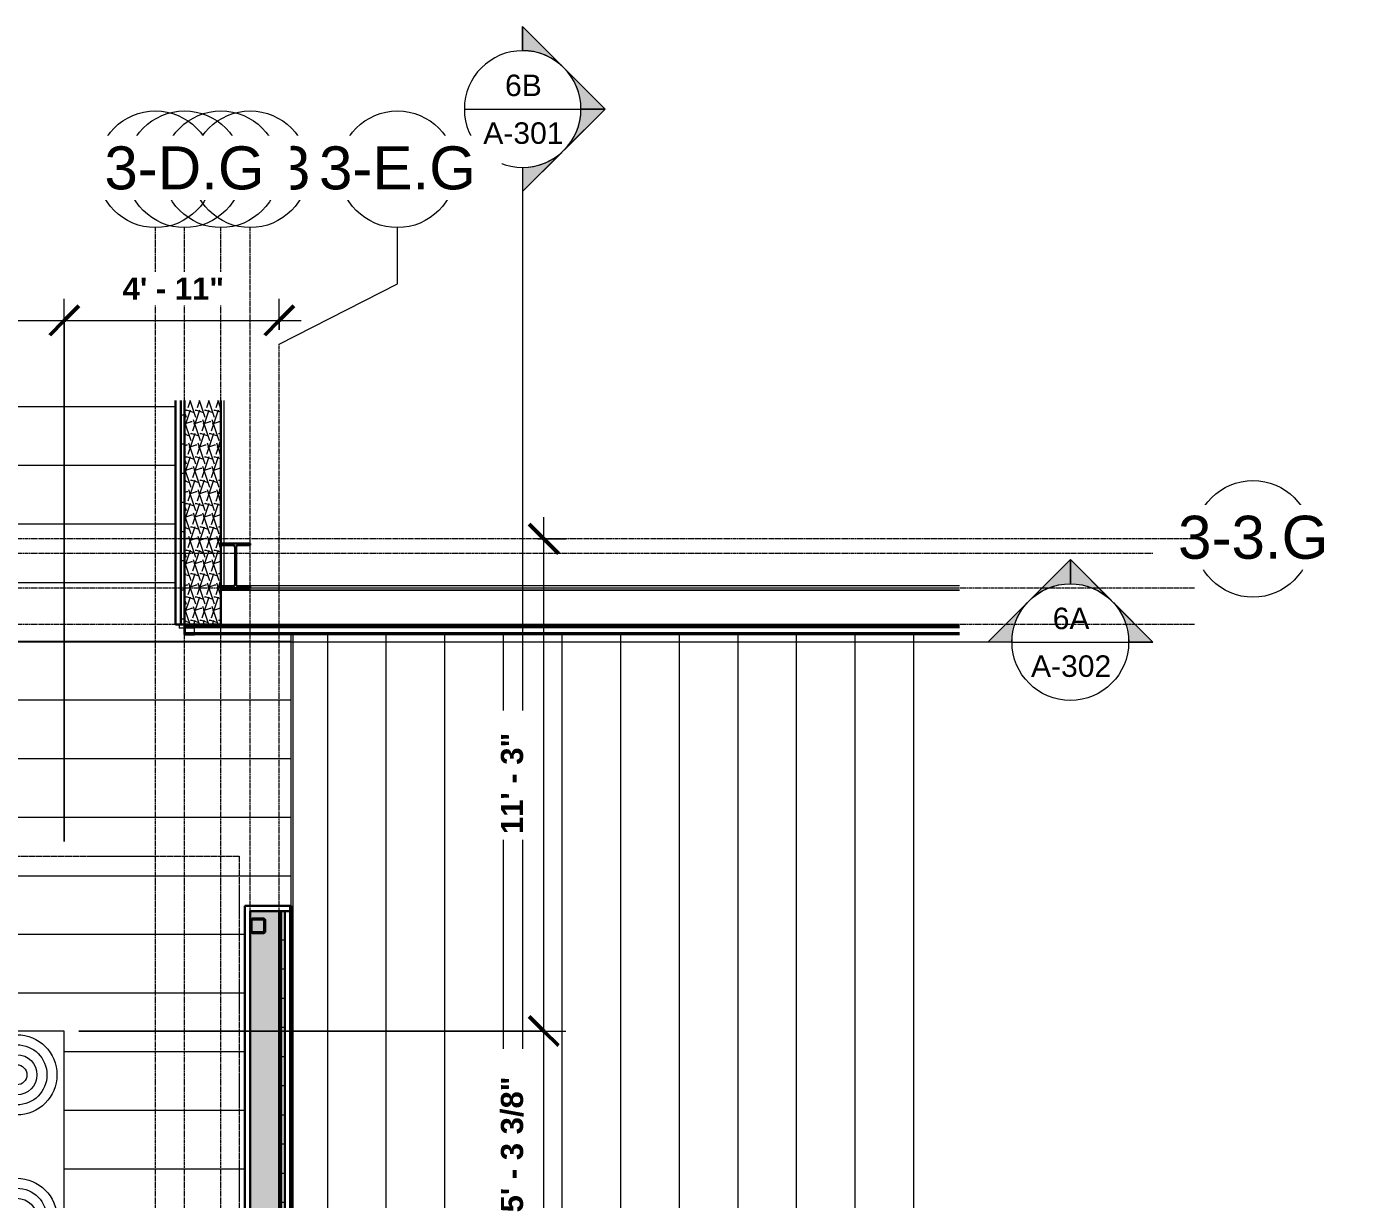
# Model space of a CAD drawing. Header units: inches. Extents: x 21290 to 29416, y -23522 to -20467.
# Drawn here: x 29050.4 to 29414.5, y -22527.2 to -22205.5 of the extents above; entities that cross this region are included whole.
import ezdxf

# ---------------------------------------------------------------- set-up
doc = ezdxf.new("R2010")
doc.units = ezdxf.units.IN
doc.header["$MEASUREMENT"] = 0
for name, pattern in [('Dash', [0.25, 0.125, -0.125]), ('Grid Line 1_2_', [0.875, 0.5, -0.125, 0.125, -0.125]), ('Hidden', [0.28125, 0.1875, -0.09375])]:
    doc.linetypes.add(name, pattern=pattern)
for name, color, linetype, lineweight in [('A-ANNO-DIMS', 211, 'Continuous', 9), ('A-ANNO-DIMS-64', 211, 'Continuous', 9), ('A-GLAZ-CWMG', 51, 'Continuous', 30), ('A-ROOF', 132, 'Continuous', 13), ('A-ROOF-PATT', 132, 'Continuous', 30), ('A-WALL', 113, 'Continuous', 13), ('A-WALL-PATT', 111, 'Continuous', 60), ('G-ANNO-SYMB', 111, 'Continuous', 9), ('I-WALL', 2, 'Continuous', 13), ('M-EQPM', 50, 'Continuous', 13), ('M-EQPM-HDLN', 50, 'Dash', 9), ('S-BEAM', 12, 'Continuous', 13), ('S-COLS', 52, 'Continuous', 13), ('S-GRID', 1, 'Continuous', 9), ('S-GRID-IDEN', 1, 'Continuous', 9)]:
    doc.layers.add(name, color=color, linetype=linetype, lineweight=lineweight)
doc.styles.add('Arial_2', font='arial.ttf', dxfattribs={"height": 11.802395})
doc.styles.add('Arial_3', font='arial.ttf', dxfattribs={"height": 5.901198})
doc.styles.add('Arial_B', font='arialbd.ttf', dxfattribs={"height": 6.088537})
doc.dimstyles.new('OD_Dimension_-_1_16__Tol_', dxfattribs={"dimscale": 12, "dimtxt": 6, "dimasz": 0.666667, "dimexe": 0.5, "dimexo": 0.333333, "dimgap": 0.333333, "dimtad": 1, "dimdec": 4, "dimrnd": 0.0625, "dimzin": 1, "dimdsep": 46, "dimlunit": 4, "dimtxsty": 'Arial_B', "dimblk1": 'OBLIQUE', "dimblk2": 'OBLIQUE', "dimsah": 1, "dimcen": 0.09, "dimdle": 0.5, "dimazin": 0, "dimtfac": 1, "dimtdec": 4, "dimtix": 1, "dimtmove": 0, "dimatfit": 3, "dimfxl": 1, "dimtvp": 1, "dimtfill": 1, "dimfrac": 2, "dimtolj": 1, "dimtzin": 0, "dimlwd": 13, "dimlwe": 13, "dimarcsym": 2})
pattern_1 = [(45, (6312.383, 0), (-6.3356768, 6.3356768), []), (45, (6312.383, 9.6), (-6.3356768, 6.3356768), [])]
pattern_2 = [(161.57, (6312.703, 0.32), (-2.560496185, -0.000537386), [0, -18.214, 2.022, 0]), (18.43, (6312.063, 0.32), (-2.560496185, 0.000537386), [0, -18.214, 2.022, 0]), (108.43, (6312.703, 0.32), (1.27922091, -6.400876726), [6.07, -14.166]), (71.57, (6312.063, 0.32), (1.27922091, 6.400876726), [6.07, -14.166])]
pattern_3 = [(0, (6312.383, 0), (0, 8), []), (90, (6312.383, 0), (-8, 5e-16), [])]

# ---------------------------------------------------------------- blocks, each defined once
blk = doc.blocks.new('Rectangular Mullion - Profile_Polycarbonate_Lower-1767983-Roof Low - Callout 7')
at = {"layer": 'A-GLAZ-CWMG', "color": 63, "lineweight": 18}
for p, q in [((22784.14, -22369.8), (22994.03, -22369.8)), ((22784.14, -22372.3), (22994.03, -22372.3))]:
    blk.add_line(p, q, dxfattribs=at)
at = {"layer": 'A-GLAZ-CWMG', "color": 10, "lineweight": 18}
for p, q in [((22784.14, -22371.88), (22784.14, -22370.3)), ((22784.14, -22370.3), (22994.03, -22370.3)), ((22784.14, -22371.88), (22994.03, -22371.88))]:
    blk.add_line(p, q, dxfattribs=at)
blk = doc.blocks.new('Rectangular Mullion - Profile_Polycarbonate_Upper and left-1872004-Roof Low - Callout 7')
at = {"layer": 'A-GLAZ-CWMG', "color": 7}
for p, q in [((-2.75, 1.29), (0, 1.29)), ((-2.75, 0.79), (-2.75, 1.29)), ((-2.5, 0.79), (-2.75, 0.79)), ((-0.06, 1.22), (-2.69, 1.22)), ((-2.69, 1.22), (-2.69, 0.85)), ((-2.69, 0.85), (-2.5, 0.85)), ((-2.5, 0.85), (-2.5, 0.79)), ((-0.06, -1.15), (-0.06, 1.22)), ((0, 1.29), (0, -1.21)), ((-2.75, -1.21), (-2.75, -0.79)), ((-2.75, -0.79), (-2.5, -0.79)), ((0, -1.21), (-2.75, -1.21)), ((-2.5, -0.85), (-2.69, -0.85)), ((-2.69, -0.85), (-2.69, -1.15)), ((-2.69, -1.15), (-0.06, -1.15)), ((-2.5, -0.79), (-2.5, -0.85))]:
    blk.add_line(p, q, dxfattribs=at)
blk = doc.blocks.new('Carrier_48TC_Standard_Efficiency_Gas_Heat_Electric_Cooling_Packaged_Rooftop_Unit_3_to_15_nominal_tons - 15 ton 48TC__16-873539-Roof Low - Callout 7')
at = {"layer": 'M-EQPM', "color": 63, "linetype": 'Hidden', "lineweight": 18}
for p, q in [((-105.94, -79.69), (-105.94, 67.69)), ((-105.94, 67.69), (93.94, 67.69)), ((93.94, 67.69), (93.94, -79.69)), ((93.94, -79.69), (-105.94, -79.69))]:
    blk.add_line(p, q, dxfattribs=at)
at = {"layer": 'M-EQPM', "color": 63, "lineweight": 18}
for p, q in [((57.94, 31.69), (-57.94, 31.69)), ((-57.94, 31.69), (-57.94, -31.69)), ((57.94, -31.69), (57.94, 31.69)), ((58.06, 27.31), (57.94, 27.31)), ((58.06, 27.31), (58.06, 15.44)), ((57.94, 15.44), (58.06, 15.44)), ((58.06, 10.34), (57.94, 10.34)), ((57.94, 9.29), (58.06, 9.29)), ((58.06, 10.32), (58.06, 10.34)), ((58.06, 10.34), (58.06, 9.29)), ((58.06, 9.29), (58.06, 9.31)), ((58.06, 6.69), (57.94, 6.69)), ((58.06, 6.69), (58.06, -25.06)), ((57.94, -25.06), (58.06, -25.06)), ((-57.94, -31.69), (57.94, -31.69))]:
    blk.add_line(p, q, dxfattribs=at)
for centre, radius in [((-44.94, 19.69), 11), ((-44.94, 19.69), 8.25), ((-44.94, 19.69), 5.5), ((-44.94, 19.69), 2.75), ((-32.94, 0), 11), ((-32.94, 0), 8.25), ((-32.94, 0), 5.5), ((-32.94, 0), 2.75), ((-44.94, -19.69), 11), ((-44.94, -19.69), 8.25), ((-44.94, -19.69), 5.5), ((-44.94, -19.69), 2.75)]:
    blk.add_circle(centre, radius, dxfattribs=at)
at = {"layer": 'M-EQPM-HDLN', "color": 63, "lineweight": 18}
for p, q in [((4.81, 25.31), (51.69, 12.69)), ((4.81, 12.69), (4.81, 25.31)), ((4.81, 25.31), (51.69, 25.31)), ((51.69, 25.31), (51.69, 12.69)), ((51.69, 12.69), (4.81, 12.69)), ((24.94, -26.81), (51.69, 7.19)), ((24.94, 7.19), (51.69, -26.81)), ((24.94, -26.81), (24.94, 7.19)), ((24.94, 7.19), (51.69, 7.19)), ((51.69, 7.19), (51.69, -26.81)), ((51.69, -26.81), (24.94, -26.81))]:
    blk.add_line(p, q, dxfattribs=at)
blk = doc.blocks.new('Girt_Z - 10_D-1732176-Roof Low - Callout 7')
at = {"layer": 'S-BEAM', "color": 63, "lineweight": 18}
for p, q in [((22994.03, -22360.13), (22791.39, -22360.13)), ((22994.03, -22360.2), (22791.39, -22360.2)), ((22994.03, -22359.55), (22799.39, -22359.55))]:
    blk.add_line(p, q, dxfattribs=at)
blk = doc.blocks.new('Section - Section Head - Filled-1526-Roof Low - Callout 7')
at = {"layer": 'G-ANNO-SYMB'}
h = blk.add_hatch(color=256, dxfattribs=at)
edge = h.paths.add_edge_path(flags=0)
edge.add_line((-0.4268, 0.1768), (-0.25, 0.3536))
edge.add_line((-0.25, 0.3536), (-0.25, 0.25))
edge.add_arc((-0.25, 0), 0.25, 90, 135)
h = blk.add_hatch(color=256, dxfattribs=at)
edge = h.paths.add_edge_path(flags=0)
edge.add_arc((-0.25, 0), 0.25, 45, 90)
edge.add_line((-0.25, 0.25), (-0.25, 0.3536))
edge.add_line((-0.25, 0.3536), (-0.0732, 0.1768))
h = blk.add_hatch(color=256, dxfattribs=at)
edge = h.paths.add_edge_path(flags=0)
edge.add_arc((-0.25, 0), 0.2503, 137.9216, 180)
edge.add_line((-0.5003, 0), (-0.6036, 0))
edge.add_line((-0.6036, 0), (-0.4358, 0.1678))
h = blk.add_hatch(color=256, dxfattribs=at)
edge = h.paths.add_edge_path(flags=0)
edge.add_line((-0.0642, 0.1678), (0.1036, 0))
edge.add_line((0.1036, 0), (0.0003, 0))
edge.add_arc((-0.25, 0), 0.2503, 0, 42.0784)
for p, q in [((-0.25, 0.3536), (-0.6036, 0)), ((-0.25, 0.3536), (-0.4268, 0.1768)), ((-0.25, 0.3536), (0.1036, 0)), ((-0.25, 0.25), (-0.25, 0.3536)), ((-0.0732, 0.1768), (-0.25, 0.3536)), ((-0.25, 0.3536), (-0.25, 0.25)), ((-0.4358, 0.1678), (-0.6036, 0)), ((0.1036, 0), (-0.0642, 0.1678)), ((-0.6036, 0), (-0.5003, 0)), ((0.0003, 0), (0.1036, 0)), ((-0.5, 0), (-0.6036, 0)), ((0, 0), (0.1036, 0))]:
    blk.add_line(p, q, dxfattribs=at)
for radius, start, end in [(0.25, 360, 180), (0.25, 90, 135), (0.25, 45, 90), (0.2503, 137.9216, 180), (0.2503, 0, 42.0784), (0.25, 180, 360)]:
    blk.add_arc((-0.25, 0), radius, start, end, dxfattribs=at)
blk = doc.blocks.new('Grid - Grid Head - Circle-14747-Roof Low - Callout 7')
at = {"layer": 'S-GRID-IDEN'}
blk.add_circle((0, 0), 0.25, dxfattribs=at)
blk = doc.blocks.new('DIMBLOCK28-Roof Low - Callout 7')
at = {"layer": 'A-ANNO-DIMS-64', "lineweight": 13}
for p, q in [((28944.9, -22477.05), (28944.9, -22280.17)), ((29060.77, -22429.05), (29060.77, -22280.17)), ((28944.9, -22286.17), (29060.77, -22286.17)), ((28944.9, -22286.17), (28944.9, -22477.05)), ((29060.77, -22286.17), (29060.77, -22429.05))]:
    blk.add_line(p, q, dxfattribs=at)
at = {"layer": 'A-ANNO-DIMS-64', "lineweight": 50}
for p, q in [((28944.9, -22286.17), (28948.9, -22282.17)), ((29060.77, -22286.17), (29064.77, -22282.17)), ((28944.9, -22286.17), (28940.9, -22290.17)), ((29060.77, -22286.17), (29056.77, -22290.17))]:
    blk.add_line(p, q, dxfattribs=at)
at = {"layer": 'A-ANNO-DIMS-64', "color": 0, "lineweight": 13, "insert": (28984.79, -22274.36), "char_height": 6.0885, "width": 43.3143, "attachment_point": 1, "line_spacing_factor": 0.938532, "style": 'Arial_B', "bg_fill": 3, "box_fill_scale": 1.25, "bg_fill_color": 0, "bg_fill_transparency": 0}
blk.add_mtext('9\' - 7 7/8"', dxfattribs=at)
blk = doc.blocks.new('_Oblique')
at = {"color": 0, "linetype": 'ByBlock', "lineweight": -2}
blk.add_line((-0.5, -0.5), (0.5, 0.5), dxfattribs=at)
blk = doc.blocks.new('DIMBLOCK29-Roof Low - Callout 7')
at = {"layer": 'A-ANNO-DIMS-64', "lineweight": 13}
for p, q in [((29060.77, -22429.05), (29060.77, -22280.17)), ((29119.77, -22288.68), (29119.77, -22280.17)), ((29060.77, -22286.17), (29125.77, -22286.17)), ((29060.77, -22286.17), (29060.77, -22429.05)), ((29119.77, -22286.17), (29119.77, -22288.68))]:
    blk.add_line(p, q, dxfattribs=at)
at = {"layer": 'A-ANNO-DIMS-64', "lineweight": 50}
for p, q in [((29060.77, -22286.17), (29064.77, -22282.17)), ((29119.77, -22286.17), (29123.77, -22282.17)), ((29060.77, -22286.17), (29056.77, -22290.17)), ((29119.77, -22286.17), (29115.77, -22290.17))]:
    blk.add_line(p, q, dxfattribs=at)
at = {"layer": 'A-ANNO-DIMS-64', "color": 0, "lineweight": 13, "insert": (29076.8, -22274.36), "char_height": 6.089, "width": 32.3429, "attachment_point": 1, "line_spacing_factor": 0.938532, "style": 'Arial_B', "bg_fill": 3, "box_fill_scale": 1.25, "bg_fill_color": 0, "bg_fill_transparency": 0}
blk.add_mtext('4\' - 11"', dxfattribs=at)
blk = doc.blocks.new('DIMBLOCK37-Roof Low - Callout 7')
at = {"layer": 'A-ANNO-DIMS-64', "lineweight": 50}
for p, q in [((29192.37, -22481.05), (29188.37, -22477.05)), ((29192.37, -22481.05), (29196.37, -22485.05)), ((29192.37, -22544.43), (29188.37, -22540.43)), ((29192.37, -22544.43), (29196.37, -22548.43))]:
    blk.add_line(p, q, dxfattribs=at)
at = {"layer": 'A-ANNO-DIMS-64', "lineweight": 13}
for p, q in [((29064.77, -22481.05), (29198.37, -22481.05)), ((29192.37, -22481.05), (29064.77, -22481.05)), ((29192.37, -22544.43), (29192.37, -22481.05)), ((29064.77, -22544.43), (29198.37, -22544.43)), ((29192.37, -22544.43), (29064.77, -22544.43))]:
    blk.add_line(p, q, dxfattribs=at)
at = {"layer": 'A-ANNO-DIMS-64', "color": 0, "lineweight": 13, "insert": (29180.56, -22530.79), "char_height": 6.0885, "width": 43.3143, "attachment_point": 1, "rotation": 90, "line_spacing_factor": 0.938532, "style": 'Arial_B', "bg_fill": 3, "box_fill_scale": 1.25, "bg_fill_color": 0, "bg_fill_transparency": 0}
blk.add_mtext('5\' - 3 3/8"', dxfattribs=at)
blk = doc.blocks.new('DIMBLOCK38-Roof Low - Callout 7')
at = {"layer": 'A-ANNO-DIMS-64', "lineweight": 50}
for p, q in [((29192.37, -22346.05), (29188.37, -22342.05)), ((29192.37, -22346.05), (29196.37, -22350.05)), ((29192.37, -22481.05), (29188.37, -22477.05)), ((29192.37, -22481.05), (29196.37, -22485.05))]:
    blk.add_line(p, q, dxfattribs=at)
at = {"layer": 'A-ANNO-DIMS-64', "lineweight": 13}
for p, q in [((29192.37, -22481.05), (29192.37, -22340.05)), ((29190.71, -22346.05), (29198.37, -22346.05)), ((29192.37, -22346.05), (29190.71, -22346.05)), ((29064.77, -22481.05), (29198.37, -22481.05)), ((29192.37, -22481.05), (29064.77, -22481.05))]:
    blk.add_line(p, q, dxfattribs=at)
at = {"layer": 'A-ANNO-DIMS-64', "color": 0, "lineweight": 13, "insert": (29180.56, -22427.03), "char_height": 6.089, "width": 32.3429, "attachment_point": 1, "rotation": 90, "line_spacing_factor": 0.938532, "style": 'Arial_B', "bg_fill": 3, "box_fill_scale": 1.25, "bg_fill_color": 0, "bg_fill_transparency": 0}
blk.add_mtext('11\' - 3"', dxfattribs=at)

msp = doc.modelspace()

# ---------------------------------------------------------------- hatches: boundary and pattern name
at = {"layer": 'A-ROOF-PATT', "lineweight": 9}
h = msp.add_hatch(dxfattribs=at)
h.set_pattern_fill('FP_12', color=43, style=0, pattern_type=2)
h.set_pattern_definition([(0, (6350.056, -180.953), (0, 16.082), [])])
h.paths.add_polyline_path([(28288.97866, -22808.30281), (28298.27155, -22808.30281), (28298.27155, -22519.05281), (28288.97866, -22519.05281), (28288.97866, -22802.62316)], flags=0)
h.paths.add_polyline_path([(28299.68577, -22808.30281), (28370.27333, -22808.30281), (28370.27333, -22786.55281), (28370.71083, -22786.55281), (28370.71083, -22342.74031), (29012.14833, -22342.74031), (29012.14833, -22345.55281), (28373.52333, -22345.55281), (28373.52333, -22785.80281), (28374.02333, -22785.80281), (28374.04845, -22349.95445), (28376.04578, -22349.95445), (28376.2451, -22349.15531), (28376.77635, -22348.48915), (28377.57829, -22348.10295), (28378.22833, -22348.10295), (28378.22833, -22346.05281), (29009.29175, -22346.05281), (29009.30836, -22346.69874), (29009.1506, -22346.69874), (29009.1506, -22350.04284), (29009.37009, -22349.15531), (29009.90134, -22348.48915), (29010.70328, -22348.10295), (29011.59336, -22348.10295), (29012.4026, -22348.49829), (29012.95026, -22349.18504), (29013.14832, -22350.05281), (29012.92655, -22350.95031), (29012.3953, -22351.61647), (29011.59336, -22352.00267), (29010.70328, -22352.00267), (29009.89405, -22351.60733), (29009.34638, -22350.92058), (29009.1506, -22350.06278), (29009.1506, -22353.40797), (29009.30833, -22353.40797), (29009.28962, -22354.05281), (28382.02333, -22354.05281), (28382.02333, -22785.80281), (29110.27333, -22785.80281), (29110.27333, -22446.67781), (29123.02333, -22446.67781), (29123.02333, -22372.30281), (29093.77333, -22372.30281), (29093.77333, -22370.55281), (29092.33483, -22370.55281), (29092.33483, -22369.55281), (29091.27333, -22369.55281), (29091.27333, -22308.11988), (28317.98044, -22308.11988), (28317.98044, -22519.05281), (28316.56622, -22519.05281), (28316.56622, -22308.11988), (28307.27333, -22308.11988), (28307.27333, -22519.05281), (28299.68577, -22519.05281), (28299.68577, -22805.43818)], flags=0)
h.paths.add_polyline_path([(28847.77355, -22740.45909), (28844.27355, -22740.45909), (28844.27355, -22737.30284), (28838.68761, -22737.30284), (28838.68761, -22740.45909), (28828.68761, -22740.45909), (28828.68761, -22737.30284), (28765.4298, -22737.30284), (28765.4298, -22650.92784), (28893.3048, -22650.92784), (28893.3048, -22737.30284), (28847.77355, -22737.30284)], flags=0)
h.paths.add_polyline_path([(28731.21532, -22560.36531), (28731.21532, -22558.11531), (28731.09032, -22558.11531), (28731.09032, -22547.61531), (28731.21532, -22547.61531), (28731.21532, -22543.62091), (28731.09032, -22543.62091), (28731.09032, -22542.60971), (28731.21532, -22542.60971), (28731.21532, -22539.74031), (28731.09032, -22539.74031), (28731.09032, -22522.99031), (28731.21532, -22522.99031), (28731.21532, -22516.36531), (28805.59032, -22516.36531), (28805.59032, -22560.36531), (28734.59032, -22560.36531)], flags=0)
h.paths.add_polyline_path([(28944.89833, -22544.42781), (28944.89833, -22540.05281), (28944.77333, -22540.05281), (28944.77333, -22528.17781), (28944.89833, -22528.17781), (28944.89833, -22523.05841), (28944.77333, -22523.05841), (28944.77333, -22522.04721), (28944.89833, -22522.04721), (28944.89833, -22519.42781), (28944.77333, -22519.42781), (28944.77333, -22487.67781), (28944.89833, -22487.67781), (28944.89833, -22481.05281), (29060.77333, -22481.05281), (29060.77333, -22544.42781), (28951.14833, -22544.42781)], flags=0)
h.paths.add_polyline_path([(28926.64833, -22448.55281), (28855.77333, -22448.55281), (28855.77333, -22389.05281), (28943.89833, -22389.05281), (28943.89833, -22394.05281), (28944.02333, -22394.05281), (28944.02333, -22406.67781), (28943.89833, -22406.67781), (28943.89833, -22410.67221), (28944.02333, -22410.67221), (28944.02333, -22411.68341), (28943.89833, -22411.68341), (28943.89833, -22413.92781), (28944.02333, -22413.92781), (28944.02333, -22442.30281), (28943.89833, -22442.30281), (28943.89833, -22448.55281), (28940.64833, -22448.55281)], flags=0)
h.paths.add_polyline_path([(28711.9612, -22448.55244), (28641.0862, -22448.55244), (28641.0862, -22389.05244), (28729.2112, -22389.05244), (28729.2112, -22394.05244), (28729.3362, -22394.05244), (28729.3362, -22406.67744), (28729.2112, -22406.67744), (28729.2112, -22410.67184), (28729.3362, -22410.67184), (28729.3362, -22411.68305), (28729.2112, -22411.68305), (28729.2112, -22413.92744), (28729.3362, -22413.92744), (28729.3362, -22442.30244), (28729.2112, -22442.30244), (28729.2112, -22448.55244), (28716.32452, -22448.55244)], flags=0)
h.paths.add_polyline_path([(29096.27333, -22372.24031), (29096.46083, -22372.24031), (29096.46083, -22371.94011), (29096.27333, -22371.94011), (29096.27333, -22371.87761), (29096.52333, -22371.87761), (29096.52333, -22370.55281), (29093.83583, -22370.55281), (29093.83583, -22372.24031), (29096.21083, -22372.24031)], flags=0)
h.paths.add_polyline_path([(29011.14832, -22351.84781), (29012.04582, -22351.60733), (29012.7108, -22350.92058), (29012.94332, -22350.05281), (29012.70284, -22349.15531), (29012.04582, -22348.49829), (29011.14832, -22348.25781), (29010.25082, -22348.49829), (29009.58584, -22349.18504), (29009.35332, -22350.05281), (29009.59381, -22350.95031), (29010.28496, -22351.61647), (29010.70328, -22351.72856)], flags=0)
h.paths.add_polyline_path([(28378.02333, -22349.95445), (28378.22833, -22349.95445), (28378.22833, -22348.31274), (28378.02333, -22348.25781), (28377.12583, -22348.49829), (28376.46085, -22349.18504), (28376.25469, -22349.95445), (28377.8908, -22349.95445)], flags=0)
h = msp.add_hatch(dxfattribs=at)
h.set_pattern_fill('FP_11', color=43, style=0, pattern_type=2)
h.set_pattern_definition([(90, (6312.682, -40.069), (-16.082, 1e-15), [])])
h.paths.add_polyline_path([(29090.52333, -22861.61531), (29306.41409, -22861.61531), (29306.41409, -22852.32242), (29090.52333, -22852.32242)], flags=0)
h.paths.add_polyline_path([(29096.13181, -22850.9082), (29306.41409, -22850.9082), (29306.41409, -22372.30281), (29123.52333, -22372.30281), (29123.52333, -22798.61531), (29090.52333, -22798.61531), (29090.52333, -22850.9082)], flags=0)
at = {"layer": 'A-WALL-PATT', "lineweight": 9}
h = msp.add_hatch(dxfattribs=at)
h.set_pattern_fill('FP_15', color=253, style=0, pattern_type=2)
h.set_pattern_definition(pattern_3)
h.paths.add_polyline_path([(29093.77333, -22369.55281), (29093.77333, -22308.11988), (29092.77333, -22308.11988), (29092.77333, -22369.55281)], flags=0)
h = msp.add_hatch(dxfattribs=at)
h.set_pattern_fill('FP_14', color=253, style=0, pattern_type=2)
h.set_pattern_definition(pattern_2)
h.paths.add_polyline_path([(29093.77333, -22369.55281), (29103.77333, -22369.55281), (29103.77333, -22308.11988), (29093.77333, -22308.11988)], flags=0)
h = msp.add_hatch(dxfattribs=at)
h.set_pattern_fill('FP_14', color=253, style=0, pattern_type=2)
h.set_pattern_definition(pattern_2)
h.paths.add_polyline_path([(29111.77333, -22787.30281), (29119.77333, -22787.30281), (29119.77333, -22448.17781), (29111.77333, -22448.17781), (29111.77333, -22785.80281)], flags=0)
h = msp.add_hatch(dxfattribs=at)
h.set_pattern_fill('FP_16', color=253, style=0, pattern_type=2)
h.set_pattern_definition([(0, (6312.383, 0), (10.24, 2.56), [0.845, -6.835, 0.845, -6.835, -40.96]), (0, (6312.383, 0), (10.24, 2.56), [-15.36, 0.845, -14.515, 0.845, -6.835, -17.92]), (0, (6312.383, 0), (10.24, 2.56), [-38.4, 0.845, -4.275, 0.845, -11.955]), (120, (6316.223, 1.28), (-7.33702503, 7.58810013), [0.845, -6.835, 0.845, -6.835, -40.96]), (120, (6316.223, 1.28), (-7.33702503, 7.58810013), [-15.36, 0.845, -14.515, 0.845, -6.835, -17.92]), (120, (6316.223, 1.28), (-7.33702503, 7.58810013), [-38.4, 0.845, -4.275, 0.845, -11.955]), (240, (6317.503, 6.4), (-2.90297497, -10.14810013), [0.845, -6.835, 0.845, -6.835, -40.96]), (240, (6317.503, 6.4), (-2.90297497, -10.14810013), [-15.36, 0.845, -14.515, 0.845, -6.835, -17.92]), (240, (6317.503, 6.4), (-2.90297497, -10.14810013), [-38.4, 0.845, -4.275, 0.845, -11.955])])
h.paths.add_polyline_path([(29119.77333, -22795.30281), (29120.27333, -22795.30281), (29120.27333, -22448.17781), (29119.77333, -22448.17781), (29119.77333, -22787.30281)], flags=0)
h = msp.add_hatch(dxfattribs=at)
h.set_pattern_fill('FP_15', color=253, style=0, pattern_type=2)
h.set_pattern_definition(pattern_3)
h.paths.add_polyline_path([(29121.27333, -22795.80281), (29121.27333, -22448.17781), (29120.27333, -22448.17781), (29120.27333, -22795.80281)], flags=0)
at = {"layer": 'S-COLS', "lineweight": 9}
h = msp.add_hatch(dxfattribs=at)
h.set_pattern_fill('FP_13', color=253, style=0, pattern_type=2)
h.set_pattern_definition(pattern_1)
h.paths.add_polyline_path([(29103.77333, -22359.55281), (29111.77333, -22359.55281), (29111.77333, -22359.11922), (29108.60927, -22359.11922), (29108.12037, -22358.91671), (29107.91786, -22358.42781), (29107.91786, -22348.42781), (29108.12037, -22347.93891), (29108.60927, -22347.7364), (29111.77333, -22347.7364), (29111.77333, -22347.30281), (29103.77333, -22347.30281), (29103.77333, -22347.7364), (29106.93739, -22347.7364), (29107.42629, -22347.93891), (29107.6288, -22348.42781), (29107.6288, -22358.42781), (29107.42629, -22358.91671), (29106.93739, -22359.11922), (29103.77333, -22359.11922)], flags=0)
h = msp.add_hatch(dxfattribs=at)
h.set_pattern_fill('FP_13', color=253, style=0, pattern_type=2)
h.set_pattern_definition(pattern_1)
h.paths.add_polyline_path([(29112.36433, -22454.17781), (29115.43233, -22454.17781), (29115.76184, -22454.04132), (29115.89833, -22453.71181), (29115.89833, -22450.64381), (29115.76184, -22450.3143), (29115.43233, -22450.17781), (29112.36433, -22450.17781), (29112.03482, -22450.3143), (29111.89833, -22450.64381), (29111.89833, -22453.71181), (29112.03482, -22454.04132)], flags=0)
h.paths.add_polyline_path([(29115.43233, -22453.94481), (29112.36433, -22453.94481), (29112.19957, -22453.87657), (29112.13133, -22453.71181), (29112.13133, -22450.64381), (29112.19957, -22450.47905), (29112.36433, -22450.41081), (29115.43233, -22450.41081), (29115.59709, -22450.47905), (29115.66533, -22450.64381), (29115.66533, -22453.71181), (29115.59709, -22453.87657)], flags=0)

# ---------------------------------------------------------------- linework, layer by layer
at = {"layer": 'A-ROOF', "color": 63, "lineweight": 18}
for p, q in [((29092.33483, -22369.55281), (29092.33483, -22370.55281)), ((29093.77333, -22370.55281), (29092.33483, -22370.55281)), ((29123.02333, -22446.67781), (29123.02333, -22372.30281)), ((29123.52333, -22372.30281), (29123.52333, -22798.61531))]:
    msp.add_line(p, q, dxfattribs=at)
at = {"layer": 'A-ROOF', "color": 10, "lineweight": 18}
msp.add_line((29096.52333, -22370.55281), (29093.83583, -22370.55281), dxfattribs=at)
at = {"layer": 'A-WALL', "color": 7, "lineweight": 30}
for p, q in [((29091.27333, -22308.11988), (29091.27333, -22369.55281)), ((29092.77333, -22308.11988), (29092.77333, -22369.55281)), ((29093.77333, -22308.11988), (29093.77333, -22369.55281)), ((29103.77333, -22369.55281), (29103.77333, -22308.11988)), ((29091.27333, -22369.55281), (29103.77333, -22369.55281)), ((29306.41409, -22370.30281), (29093.83583, -22370.30281)), ((29093.83583, -22370.30281), (29093.83583, -22371.87761)), ((29093.83583, -22371.87761), (29306.41409, -22371.87761)), ((29110.27333, -22446.67781), (29110.27333, -22785.80281)), ((29123.08583, -22446.67781), (29110.27333, -22446.67781)), ((29122.77333, -22798.30281), (29122.77333, -22446.67781)), ((29123.08583, -22798.61531), (29123.08583, -22446.67781)), ((29111.77333, -22787.30281), (29111.77333, -22448.17781)), ((29122.77333, -22448.17781), (29111.77333, -22448.17781)), ((29119.77333, -22795.30281), (29119.77333, -22448.17781)), ((29120.27333, -22795.80281), (29120.27333, -22448.17781)), ((29121.27333, -22796.80281), (29121.27333, -22448.17781))]:
    msp.add_line(p, q, dxfattribs=at)
at = {"layer": 'A-WALL', "color": 63, "lineweight": 18}
for p, q in [((29103.77333, -22358.80281), (29107.47347, -22358.80281)), ((29108.07319, -22358.80281), (29306.41409, -22358.80281)), ((29306.41409, -22369.55281), (29103.77333, -22369.55281))]:
    msp.add_line(p, q, dxfattribs=at)
at = {"layer": 'G-ANNO-SYMB'}
for p, q in [((29170.5387, -22228.14766), (29202.5387, -22228.14766)), ((29186.5387, -22244.14766), (29186.5387, -22937.2232)), ((29320.80479, -22374.35697), (28252.84214, -22374.35697)), ((29320.80479, -22374.35697), (29352.80479, -22374.35697))]:
    msp.add_line(p, q, dxfattribs=at)
at = {"layer": 'I-WALL', "color": 63, "lineweight": 18}
for p, q in [((29104.52233, -22308.11988), (29104.52233, -22347.30281)), ((29104.52233, -22347.7364), (29104.52233, -22358.80281))]:
    msp.add_line(p, q, dxfattribs=at)
at = {"layer": 'S-COLS', "color": 7, "lineweight": 30}
for p, q in [((29111.77333, -22347.30281), (29103.77333, -22347.30281)), ((29103.77333, -22347.30281), (29103.77333, -22347.7364)), ((29103.77333, -22347.7364), (29106.93739, -22347.7364)), ((29107.6288, -22348.42781), (29107.6288, -22358.42781)), ((29107.91786, -22358.42781), (29107.91786, -22348.42781)), ((29108.60927, -22347.7364), (29111.77333, -22347.7364)), ((29111.77333, -22347.7364), (29111.77333, -22347.30281)), ((29106.93739, -22359.11922), (29103.77333, -22359.11922)), ((29103.77333, -22359.11922), (29103.77333, -22359.55281)), ((29103.77333, -22359.55281), (29111.77333, -22359.55281)), ((29111.77333, -22359.11922), (29108.60927, -22359.11922)), ((29111.77333, -22359.55281), (29111.77333, -22359.11922)), ((29111.89833, -22450.64381), (29111.89833, -22453.71181)), ((29112.13133, -22453.71181), (29112.13133, -22450.64381)), ((29115.43233, -22450.17781), (29112.36433, -22450.17781)), ((29112.36433, -22450.41081), (29115.43233, -22450.41081)), ((29115.66533, -22450.64381), (29115.66533, -22453.71181)), ((29115.89833, -22453.71181), (29115.89833, -22450.64381)), ((29115.43233, -22453.94481), (29112.36433, -22453.94481)), ((29112.36433, -22454.17781), (29115.43233, -22454.17781))]:
    msp.add_line(p, q, dxfattribs=at)
for centre, radius, start, end in [((29106.93739, -22348.42781), 0.69141, 0, 90), ((29108.60927, -22348.42781), 0.69141, 90, 180), ((29106.93739, -22358.42781), 0.69141, 270, 0), ((29108.60927, -22358.42781), 0.69141, 180, 270), ((29112.36433, -22450.64381), 0.466, 90, 180), ((29112.36433, -22450.64381), 0.233, 90, 180), ((29115.43233, -22450.64381), 0.466, 0, 90), ((29115.43233, -22450.64381), 0.233, 0, 90), ((29112.36433, -22453.71181), 0.466, 180, 270), ((29112.36433, -22453.71181), 0.233, 180, 270), ((29115.43233, -22453.71181), 0.466, 270, 0), ((29115.43233, -22453.71181), 0.233, 270, 0)]:
    msp.add_arc(centre, radius, start, end, dxfattribs=at)
at = {"layer": 'S-GRID', "linetype": 'Grid Line 1_2_'}
for p, q in [((29085.77333, -22878.21662), (29085.77333, -22260.67577)), ((29093.77333, -22878.21662), (29093.77333, -22260.67577)), ((29093.77333, -22878.21662), (29093.77333, -22260.67577)), ((29103.77333, -22878.21662), (29103.77333, -22260.67577)), ((29111.77333, -22878.21662), (29111.77333, -22260.67577)), ((29111.77333, -22878.21662), (29111.77333, -22260.67577)), ((29119.77333, -22878.21662), (29119.77333, -22292.67577)), ((29370.91214, -22350.05281), (28163.20587, -22350.05281)), ((29370.91214, -22359.55281), (28131.20587, -22359.55281)), ((29370.91214, -22359.55281), (28131.20587, -22359.55281)), ((29370.91214, -22369.55281), (28163.20587, -22369.55281))]:
    msp.add_line(p, q, dxfattribs=at)
at = {"layer": 'S-GRID'}
for p, q in [((29152.20132, -22276.12817), (29152.20132, -22260.67577)), ((29119.77333, -22292.67577), (29152.20132, -22276.12817))]:
    msp.add_line(p, q, dxfattribs=at)

# ---------------------------------------------------------------- block references
at = {"layer": 'A-GLAZ-CWMG', "color": 63, "lineweight": 18, "extrusion": (0, 0, -1)}
msp.add_blockref('Rectangular Mullion - Profile_Polycarbonate_Upper and left-1872004-Roof Low - Callout 7', (-29093.77333, -22371.09021), dxfattribs=at)
at = {"layer": 'A-GLAZ-CWMG', "color": 63, "lineweight": 18}
msp.add_blockref('Rectangular Mullion - Profile_Polycarbonate_Lower-1767983-Roof Low - Callout 7', (6312.3831, 0), dxfattribs=at)
at = {"layer": 'G-ANNO-SYMB', "xscale": 63.99999999999997, "yscale": 63.99999999999997, "zscale": 63.99999999999997, "rotation": 269.9999999999996}
msp.add_blockref('Section - Section Head - Filled-1526-Roof Low - Callout 7', (29186.5387, -22244.14766), dxfattribs=at)
at = {"layer": 'M-EQPM', "color": 63, "lineweight": 18, "rotation": 180}
msp.add_blockref('Carrier_48TC_Standard_Efficiency_Gas_Heat_Electric_Cooling_Packaged_Rooftop_Unit_3_to_15_nominal_tons - 15 ton 48TC__16-873539-Roof Low - Callout 7', (29002.83583, -22512.74031), dxfattribs=at)
at = {"layer": 'S-BEAM', "color": 63, "lineweight": 18}
msp.add_blockref('Girt_Z - 10_D-1732176-Roof Low - Callout 7', (6312.3831, 0), dxfattribs=at)
at = {"layer": 'S-GRID-IDEN', "xscale": 63.99999999999997, "yscale": 63.99999999999997, "zscale": 63.99999999999997}
msp.add_blockref('Grid - Grid Head - Circle-14747-Roof Low - Callout 7', (29152.20132, -22244.67577), dxfattribs=at)
at = {"layer": 'S-GRID-IDEN', "xscale": 63.99999999999997, "yscale": 63.99999999999997, "zscale": 63.99999999999997, "rotation": 89.99999999999974}
msp.add_blockref('Grid - Grid Head - Circle-14747-Roof Low - Callout 7', (29386.91214, -22346.05281), dxfattribs=at)

# ---------------------------------------------------------------- texts
at = {"layer": 'G-ANNO-SYMB', "char_height": 5.901198, "attachment_point": 2, "line_spacing_factor": 0.938532, "style": 'Arial_3'}
for s, insert, width in [('6B', (29186.74362, -22218.70158), 12.024), ('A-301', (29186.74362, -22231.79241), 26.208), ('6A', (29337.0097, -22364.91089), 12.024), ('A-302', (29337.0097, -22378.00171), 26.208)]:
    msp.add_mtext(s, dxfattribs=dict(at, insert=insert, width=width))

# ---------------------------------------------------------------- next in the draw order: texts
at = {"layer": 'S-GRID-IDEN', "char_height": 11.802395, "attachment_point": 2, "line_spacing_factor": 0.938532, "style": 'Arial_2', "bg_fill": 3, "box_fill_scale": 1.25, "bg_fill_color": 0, "bg_fill_transparency": 0}
for s, insert, width in [('3-E.G', (29152.19824, -22238.38452), 51.264), ('3-3.G', (29386.97713, -22339.69964), 49.104)]:
    msp.add_mtext(s, dxfattribs=dict(at, insert=insert, width=width))

# ---------------------------------------------------------------- next in the draw order: linework, layer by layer
at = {"layer": 'S-GRID', "linetype": 'Grid Line 1_2_'}
msp.add_line((29370.91214, -22346.05281), (28163.20587, -22346.05281), dxfattribs=at)

# ---------------------------------------------------------------- next in the draw order: block references
at = {"layer": 'G-ANNO-SYMB', "extrusion": (0, 0, -1), "xscale": 63.99999999999997, "yscale": 63.99999999999997, "zscale": 63.99999999999997}
msp.add_blockref('Section - Section Head - Filled-1526-Roof Low - Callout 7', (-29320.80479, -22374.35697), dxfattribs=at)
at = {"layer": 'S-GRID-IDEN', "xscale": 63.99999999999997, "yscale": 63.99999999999997, "zscale": 63.99999999999997}
msp.add_blockref('Grid - Grid Head - Circle-14747-Roof Low - Callout 7', (29111.77333, -22244.67577), dxfattribs=at)

# ---------------------------------------------------------------- next in the draw order: texts
at = {"layer": 'S-GRID-IDEN', "insert": (29111.77025, -22238.38452), "char_height": 11.802395, "width": 30.528, "attachment_point": 2, "line_spacing_factor": 0.938532, "style": 'Arial_2', "bg_fill": 3, "box_fill_scale": 1.25, "bg_fill_color": 0, "bg_fill_transparency": 0}
msp.add_mtext('3-E', dxfattribs=at)

# ---------------------------------------------------------------- next in the draw order: dimensions: what is measured, and where the dimension line sits
at = {"layer": 'A-ANNO-DIMS', "lineweight": 13}
dim = msp.add_linear_dim(base=(29060.77333, -22286.16759), p1=(28944.89833, -22481.05281), p2=(29060.77333, -22433.05281), dimstyle='OD_Dimension_-_1_16__Tol_', override={"dimpost": '<>', "dimfxl": 125.423346}, dxfattribs=at)
dim.commit()
dim.dimension.update_dxf_attribs({"geometry": 'DIMBLOCK28-Roof Low - Callout 7', "text_midpoint": (29002.83583, -22279.01742)})

# ---------------------------------------------------------------- next in the draw order: block references
at = {"layer": 'S-GRID-IDEN', "xscale": 63.99999999999997, "yscale": 63.99999999999997, "zscale": 63.99999999999997}
msp.add_blockref('Grid - Grid Head - Circle-14747-Roof Low - Callout 7', (29103.77333, -22244.67577), dxfattribs=at)

# ---------------------------------------------------------------- next in the draw order: dimensions: what is measured, and where the dimension line sits
at = {"layer": 'A-ANNO-DIMS', "lineweight": 13}
dim = msp.add_linear_dim(base=(29119.77333, -22286.16759), p1=(29060.77333, -22433.05281), p2=(29119.77333, -22292.67577), dimstyle='OD_Dimension_-_1_16__Tol_', override={"dimpost": '<>', "dimfxl": 152.271845}, dxfattribs=at)
dim.commit()
dim.dimension.update_dxf_attribs({"geometry": 'DIMBLOCK29-Roof Low - Callout 7', "text_midpoint": (29090.27333, -22279.11087)})
dim = msp.add_linear_dim(base=(29192.36501, -22481.05281), p1=(29060.77333, -22544.42781), p2=(29060.77333, -22481.05281), angle=90, dimstyle='OD_Dimension_-_1_16__Tol_', override={"dimpost": '<>', "dimfxl": 63.375}, dxfattribs=at)
dim.commit()
dim.dimension.update_dxf_attribs({"geometry": 'DIMBLOCK37-Roof Low - Callout 7', "text_midpoint": (29185.21484, -22512.74031)})

# ---------------------------------------------------------------- next in the draw order: texts
at = {"layer": 'S-GRID-IDEN', "insert": (29103.77025, -22238.38452), "char_height": 11.802395, "width": 39.312, "attachment_point": 2, "line_spacing_factor": 0.938532, "style": 'Arial_2', "bg_fill": 3, "box_fill_scale": 1.25, "bg_fill_color": 0, "bg_fill_transparency": 0}
msp.add_mtext('1-13', dxfattribs=at)

# ---------------------------------------------------------------- next in the draw order: dimensions: what is measured, and where the dimension line sits
at = {"layer": 'A-ANNO-DIMS', "lineweight": 13}
dim = msp.add_linear_dim(base=(29192.36501, -22346.05281), p1=(29060.77333, -22481.05281), p2=(29186.70816, -22346.05281), angle=90, dimstyle='OD_Dimension_-_1_16__Tol_', override={"dimpost": '<>', "dimfxl": 184.6201}, dxfattribs=at)
dim.commit()
dim.dimension.update_dxf_attribs({"geometry": 'DIMBLOCK38-Roof Low - Callout 7', "text_midpoint": (29185.25637, -22413.55281)})

# ---------------------------------------------------------------- next in the draw order: block references
at = {"layer": 'S-GRID-IDEN', "xscale": 63.99999999999997, "yscale": 63.99999999999997, "zscale": 63.99999999999997}
msp.add_blockref('Grid - Grid Head - Circle-14747-Roof Low - Callout 7', (29093.77333, -22244.67577), dxfattribs=at)

# ---------------------------------------------------------------- next in the draw order: texts
at = {"layer": 'S-GRID-IDEN', "insert": (29093.77025, -22238.38452), "char_height": 11.802395, "width": 60.048, "attachment_point": 2, "line_spacing_factor": 0.938532, "style": 'Arial_2', "bg_fill": 3, "box_fill_scale": 1.25, "bg_fill_color": 0, "bg_fill_transparency": 0}
msp.add_mtext('1-13.G', dxfattribs=at)

# ---------------------------------------------------------------- next in the draw order: block references
at = {"layer": 'S-GRID-IDEN', "xscale": 63.99999999999997, "yscale": 63.99999999999997, "zscale": 63.99999999999997}
msp.add_blockref('Grid - Grid Head - Circle-14747-Roof Low - Callout 7', (29111.77333, -22244.67577), dxfattribs=at)

# ---------------------------------------------------------------- next in the draw order: texts
at = {"layer": 'S-GRID-IDEN', "insert": (29111.77025, -22238.38452), "char_height": 11.802395, "width": 39.312, "attachment_point": 2, "line_spacing_factor": 0.938532, "style": 'Arial_2', "bg_fill": 3, "box_fill_scale": 1.25, "bg_fill_color": 0, "bg_fill_transparency": 0}
msp.add_mtext('2-13', dxfattribs=at)

# ---------------------------------------------------------------- next in the draw order: block references
at = {"layer": 'S-GRID-IDEN', "xscale": 63.99999999999997, "yscale": 63.99999999999997, "zscale": 63.99999999999997}
msp.add_blockref('Grid - Grid Head - Circle-14747-Roof Low - Callout 7', (29085.77333, -22244.67577), dxfattribs=at)

# ---------------------------------------------------------------- next in the draw order: texts
at = {"layer": 'S-GRID-IDEN', "insert": (29085.77025, -22238.38452), "char_height": 11.802395, "width": 31.536, "attachment_point": 2, "line_spacing_factor": 0.938532, "style": 'Arial_2', "bg_fill": 3, "box_fill_scale": 1.25, "bg_fill_color": 0, "bg_fill_transparency": 0}
msp.add_mtext('3-D', dxfattribs=at)

# ---------------------------------------------------------------- next in the draw order: block references
at = {"layer": 'S-GRID-IDEN', "xscale": 63.99999999999997, "yscale": 63.99999999999997, "zscale": 63.99999999999997}
msp.add_blockref('Grid - Grid Head - Circle-14747-Roof Low - Callout 7', (29093.77333, -22244.67577), dxfattribs=at)

# ---------------------------------------------------------------- next in the draw order: texts
at = {"layer": 'S-GRID-IDEN', "insert": (29093.77025, -22238.38452), "char_height": 11.802395, "width": 52.272, "attachment_point": 2, "line_spacing_factor": 0.938532, "style": 'Arial_2', "bg_fill": 3, "box_fill_scale": 1.25, "bg_fill_color": 0, "bg_fill_transparency": 0}
msp.add_mtext('3-D.G', dxfattribs=at)

doc.saveas('drawing.dxf')
